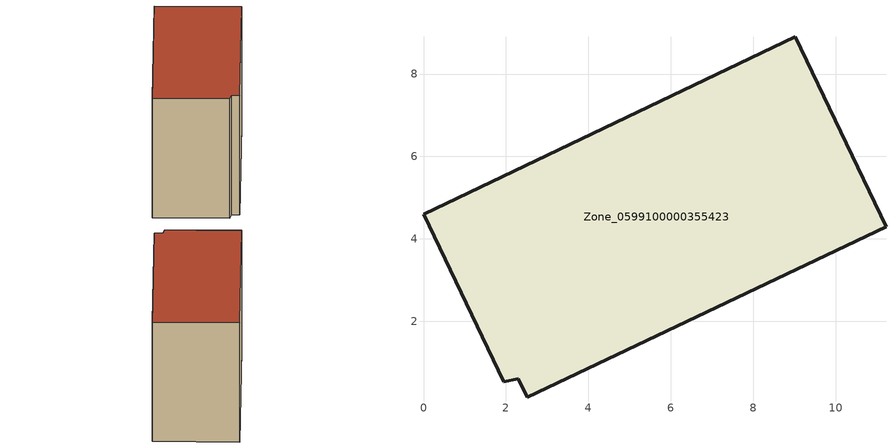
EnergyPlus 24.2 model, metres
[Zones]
Zone_0599100000355423
 floor ground (C_G): 2.29,0.61 1.94,0.54 0,4.6 9.02,8.91 11.22,4.3 2.52,0.15 z0
 wall outside (C_F): 11.22,4.3 9.02,8.91 0,4.6 1.94,0.54 2.29,0.61 2.52,0.15 11.22,4.3 z0:8.26
 roof outside (C_R): 2.52,0.15 11.22,4.3 9.02,8.91 0,4.6 1.94,0.54 2.29,0.61 z8.26
[BUILDING]
Pand.0599100000355423: North Axis=0; Terrain=City; Loads Convergence Tolerance Value=0.04; Temperature Convergence Tolerance Value=0.4; Solar Distribution=FullExterior; Maximum Number of Warmup Days=25; Minimum Number of Warmup Days=1
[Site:Location]
Rotterdam.The.Hague.AP_ZH_NLD Design_Conditions: Latitude=51.96; Longitude=4.45; Time Zone=1; Elevation=-4.5
[SITE:GROUNDTEMPERATURE:BUILDINGSURFACE]
18, 18, 18, 18, 18, 18, 18, 18, 18, 18, 18, 18
[MATERIAL] Thermal Absorptance=0.9; Solar Absorptance=0.7; Visible Absorptance=0.7
Name | Roughness | Thickness | Conductivity | Density | Specific Heat
G.TI.1992-2005 | MediumSmooth | 0.15 | 0.06 | 540 | 1210
F.TI.1992-2005 | Rough | 0.3 | 0.12 | 1920 | 840
R.TI.1992-2005 | MediumRough | 0.2 | 0.08 | 1500 | 1000
[CONSTRUCTION]
C_G: G.TI.1992-2005
C_F: F.TI.1992-2005
C_R: R.TI.1992-2005
[ZONE]
Zone_0599100000355423: Type=1; Multiplier=1; Ceiling Height=Autocalculate; Volume=Autocalculate; Floor Area=autocalculate; Part of Total Floor Area=Yes
[ZONEINFILTRATION:DESIGNFLOWRATE]
Infil_Zone_0599100000355423: Zone or ZoneList or Space or SpaceList=Zone_0599100000355423; Schedule=AlwaysOn; Design Flow Rate Calculation Method=Flow/Area; Flow Rate per Floor Area=0.0015; Constant Term Coefficient=1; Temperature Term Coefficient=0; Velocity Term Coefficient=0; Velocity Squared Term Coefficient=0
[HVACTEMPLATE:ZONE:IDEALLOADSAIRSYSTEM]
Zone_0599100000355423: Maximum Heating Supply Air Temperature=50; Minimum Cooling Supply Air Temperature=13; Maximum Heating Supply Air Humidity Ratio=0.0156; Minimum Cooling Supply Air Humidity Ratio=0.0077; Heating Limit=NoLimit; Cooling Limit=NoLimit; Dehumidification Control Type=ConstantSensibleHeatRatio; Cooling Sensible Heat Ratio=0.7; Dehumidification Setpoint=60; Humidification Control Type=None; Humidification Setpoint=30; Outdoor Air Method=None; Outdoor Air Flow Rate per Person=0.00944; Outdoor Air Flow Rate per Zone Floor Area=0; Outdoor Air Flow Rate per Zone=0; Demand Controlled Ventilation Type=None; Outdoor Air Economizer Type=NoEconomizer; Heat Recovery Type=None; Sensible Heat Recovery Effectiveness=0.7; Latent Heat Recovery Effectiveness=0.65
[ZONECONTROL:THERMOSTAT]
ThermostatControl_Zone_0599100000355423: Zone or ZoneList=Zone_0599100000355423; Control Type Schedule=DualSetpointControlType; Control 1=Thermostat_Zone_0599100000355423; Temperature Difference Between Cutout And Setpoint=0
[THERMOSTATSETPOINT:DUALSETPOINT]
Thermostat_Zone_0599100000355423: Heating Setpoint Temperature Schedule=HeatingSetpoint_Zone_0599100000355423; Cooling Setpoint Temperature Schedule=CoolingSetpoint_Zone_0599100000355423
[SCHEDULE:COMPACT]
HeatingSetpoint_Zone_0599100000355423: Through: 12/31, For: AllDays, Until: 24:00, 21
CoolingSetpoint_Zone_0599100000355423: Through: 12/31, For: AllDays, Until: 24:00, 24
DualSetpointControlType: Through: 12/31, For: AllDays, Until: 24:00, 4
AlwaysOn: Through: 12/31, For: AllDays, Until: 24:00, 1
